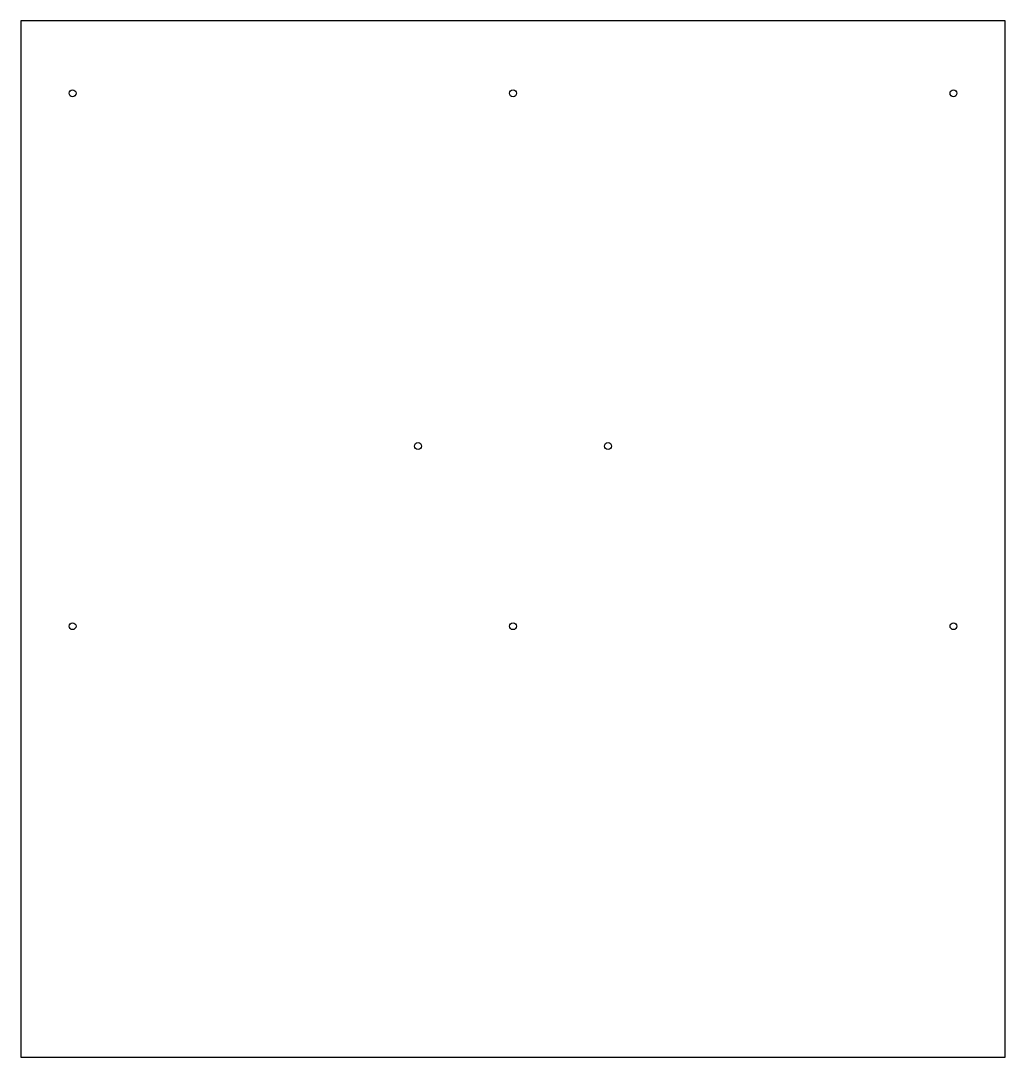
# Model space of a CAD drawing. Header units: millimetres. Extents: x -141 to 144, y -66 to 234.
import ezdxf

# ---------------------------------------------------------------- set-up
doc = ezdxf.new("R2010")
doc.units = ezdxf.units.MM
doc.layers.get('0').update_dxf_attribs({"linetype": 'CONTINUOUS'})

msp = doc.modelspace()

# ---------------------------------------------------------------- linework, layer by layer
msp.add_lwpolyline([(-140.66, 233.68), (-140.66, -66.32), (144.34, -66.32), (144.34, 233.68)], close=True)
for centre in [(-125.66, 212.68), (1.84, 212.68), (129.34, 212.68), (-25.66, 110.58), (29.34, 110.58), (-125.66, 58.44), (1.84, 58.44), (129.34, 58.44)]:
    msp.add_circle(centre, 1)

doc.saveas('drawing.dxf')
